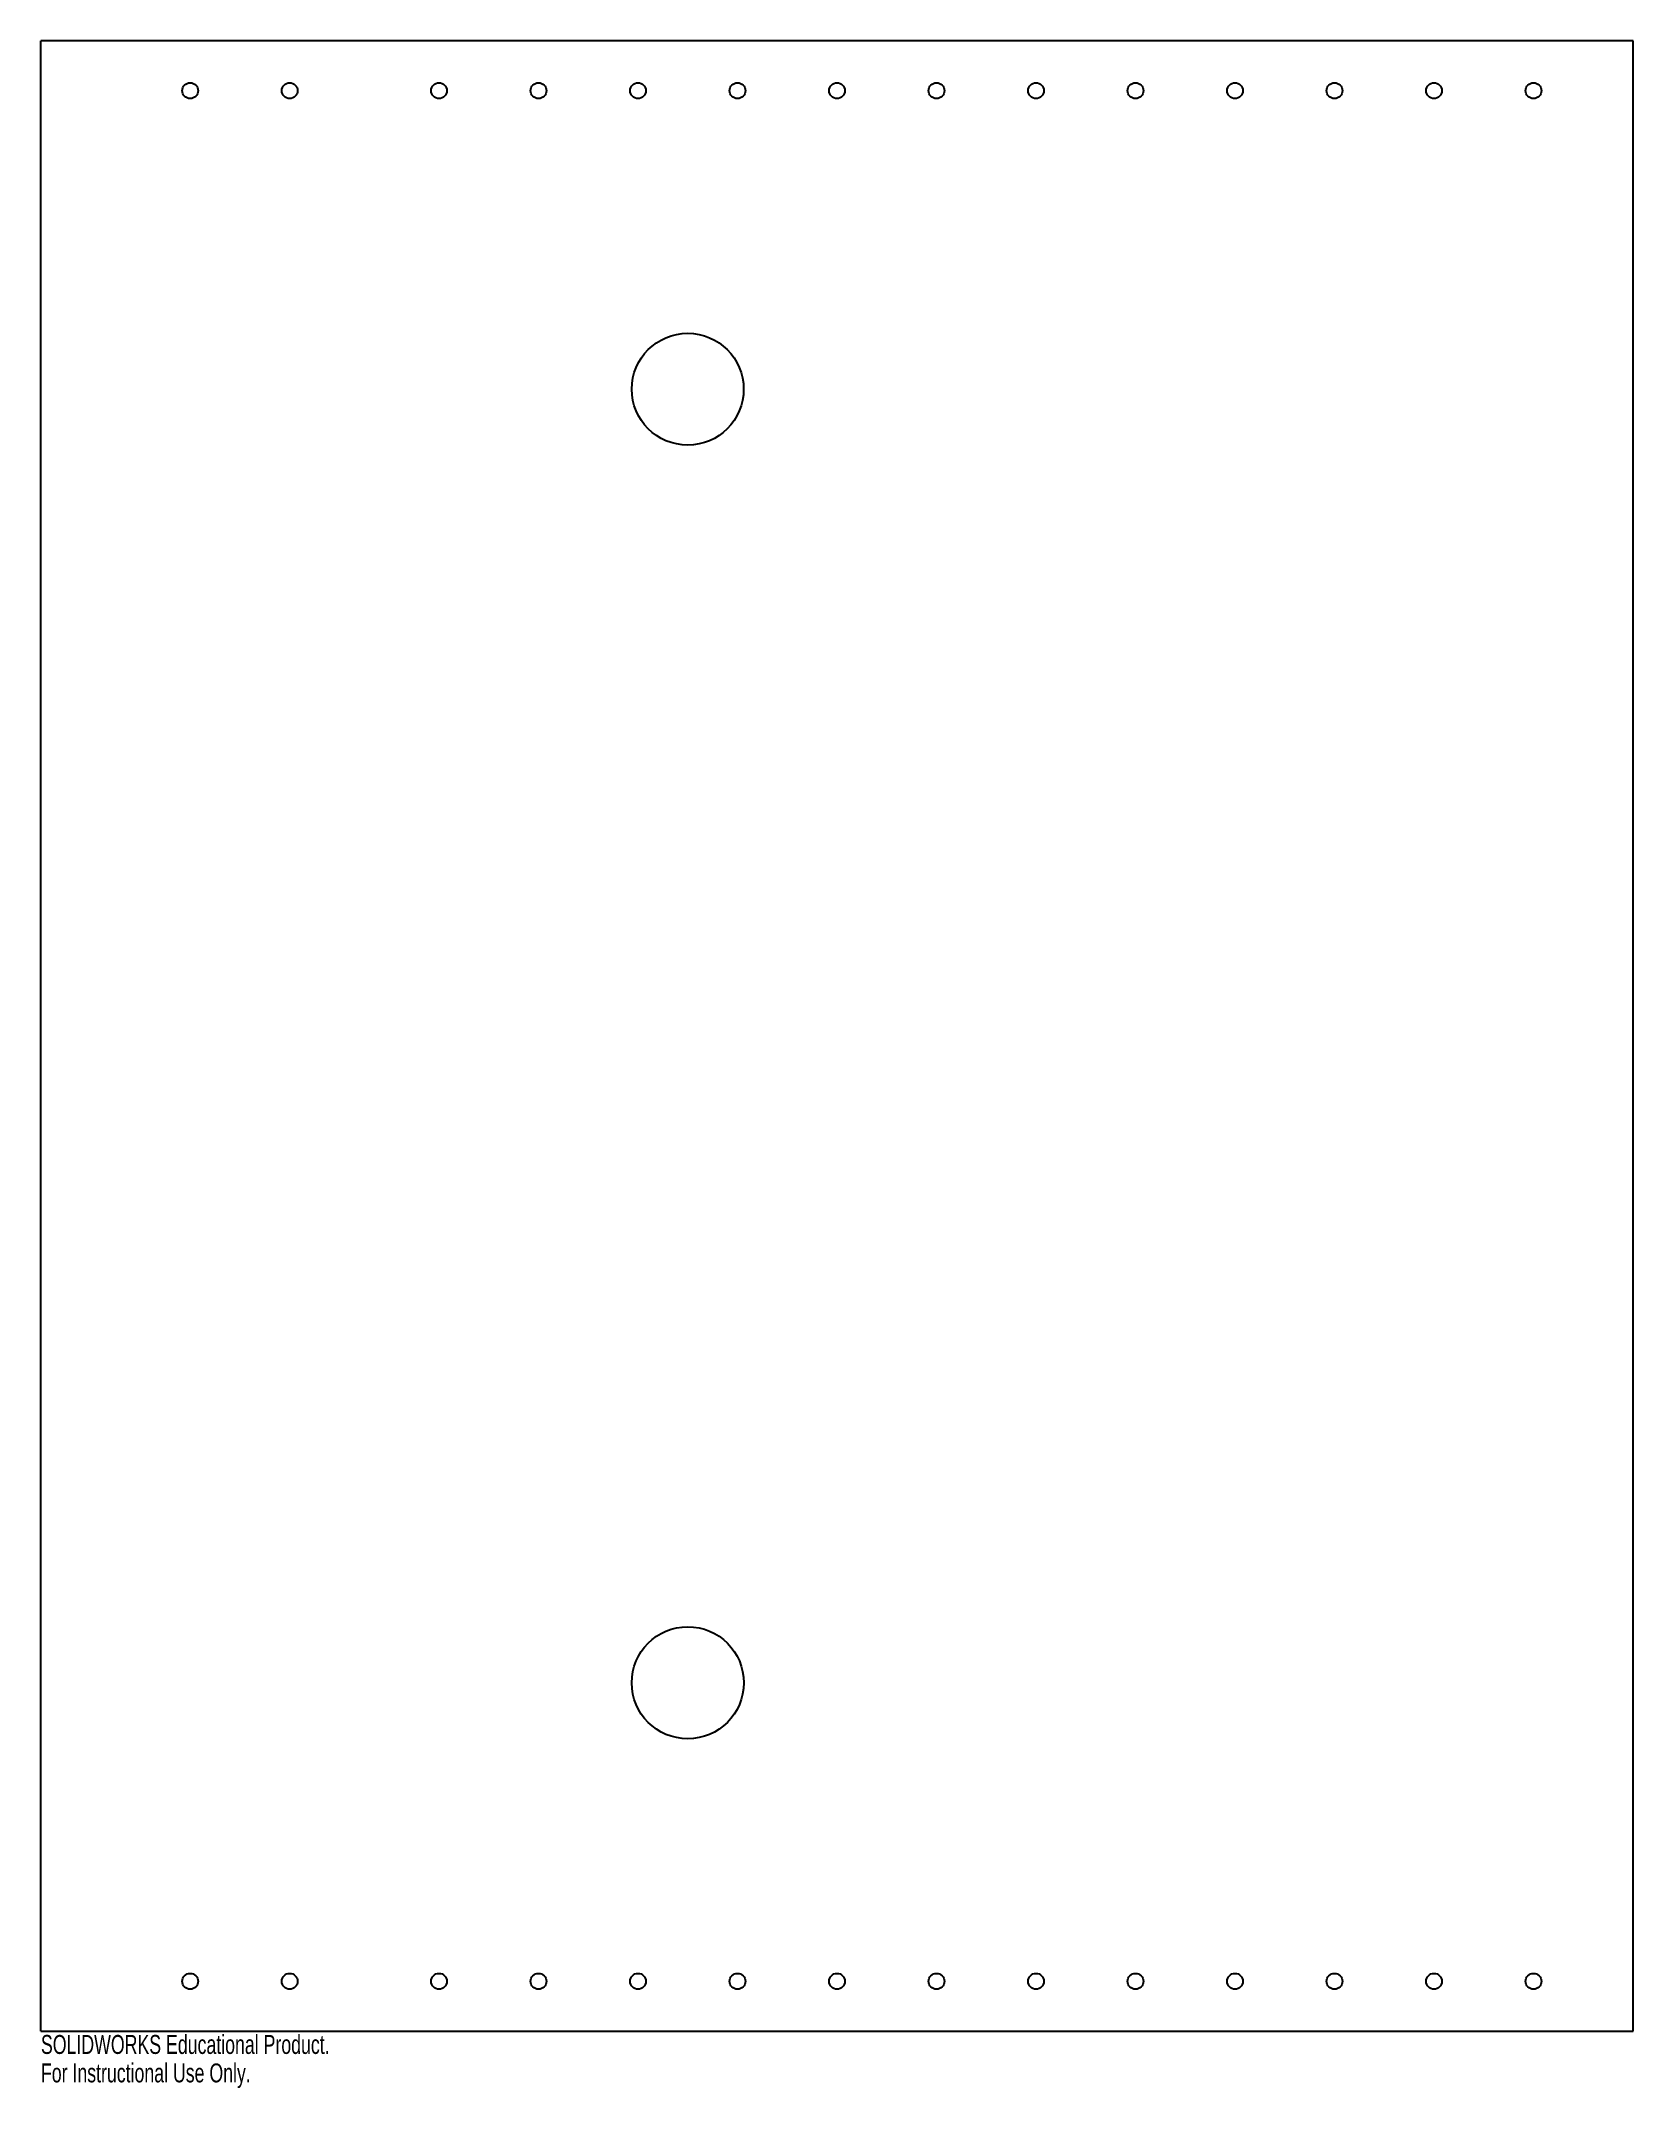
# Model space of a CAD drawing. Header units: inches. Extents: x 6.5 to 22.5, y -0.6 to 20.
import ezdxf

# ---------------------------------------------------------------- set-up
doc = ezdxf.new("R2010")
doc.units = ezdxf.units.IN
doc.header["$MEASUREMENT"] = 0
doc.styles.add('SLDTEXTSTYLE0', font='TXT', dxfattribs={"width": 0.7})

msp = doc.modelspace()

# ---------------------------------------------------------------- linework, layer by layer
at = {"color": 7, "linetype": 'Continuous', "lineweight": 25}
for p, q in [((6.5, 0), (6.5, 20)), ((22.5, 20), (6.5, 20)), ((22.5, 0), (22.5, 20)), ((6.5, 0), (22.5, 0))]:
    msp.add_line(p, q, dxfattribs=at)
for centre, radius in [((8, 19.5), 0.0795), ((9, 19.5), 0.0795), ((10.5, 19.5), 0.0795), ((11.5, 19.5), 0.0795), ((12.5, 19.5), 0.0795), ((13.5, 19.5), 0.0795), ((14.5, 19.5), 0.0795), ((15.5, 19.5), 0.0795), ((16.5, 19.5), 0.0795), ((17.5, 19.5), 0.0795), ((18.5, 19.5), 0.0795), ((19.5, 19.5), 0.0795), ((20.5, 19.5), 0.0795), ((21.5, 19.5), 0.0795), ((13, 16.5), 0.562), ((13, 3.5), 0.563), ((8, 0.5), 0.0795), ((9, 0.5), 0.0795), ((10.5, 0.5), 0.0795), ((11.5, 0.5), 0.0795), ((12.5, 0.5), 0.0795), ((13.5, 0.5), 0.0795), ((14.5, 0.5), 0.0795), ((15.5, 0.5), 0.0795), ((16.5, 0.5), 0.0795), ((17.5, 0.5), 0.0795), ((18.5, 0.5), 0.0795), ((19.5, 0.5), 0.0795), ((20.5, 0.5), 0.0795), ((21.5, 0.5), 0.0795)]:
    msp.add_circle(centre, radius, dxfattribs=at)

# ---------------------------------------------------------------- texts
at = {"color": 7, "linetype": 'Continuous', "char_height": 0.1903, "attachment_point": 1, "style": 'SLDTEXTSTYLE0'}
for s, insert in [('SOLIDWORKS Educational Product.', (6.5, -0.04)), ('For Instructional Use Only.', (6.5, -0.326))]:
    msp.add_mtext(s, dxfattribs=dict(at, insert=insert))

doc.saveas('drawing.dxf')
